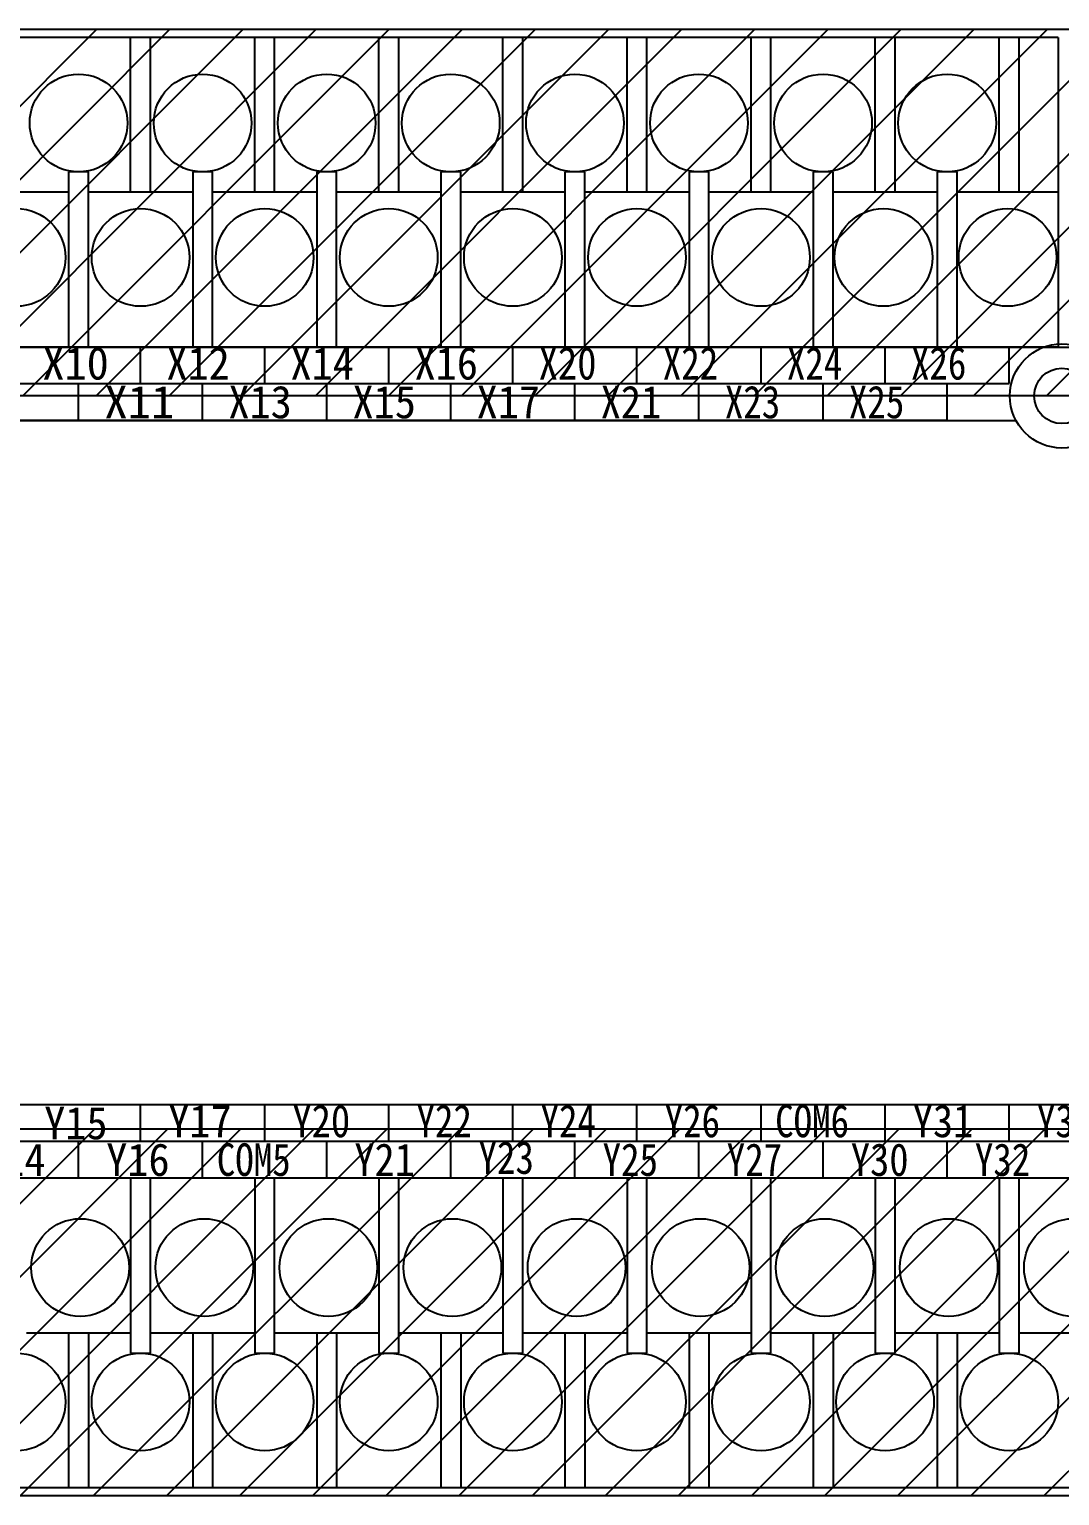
# Model space of a CAD drawing. Extents: x -21176 to 41123, y 80777 to 162275.
# Drawn here: x 40509.8 to 40560.4, y 81591 to 81663 of the extents above; entities that cross this region are included whole.
import ezdxf

# ---------------------------------------------------------------- set-up
doc = ezdxf.new("R2010")
doc.units = 0
doc.header["$MEASUREMENT"] = 0

# ---------------------------------------------------------------- blocks, each defined once
blk = doc.blocks.new('FX3U-128MT')
at = {"color": 7, "linetype": 'Continuous'}
for p, q in [((28.4, 36), (278.4, 36)), ((30, 36), (278.4, 36)), ((135.572, 35.602), (30.188, 35.602)), ((70.35, 18), (88.35, 36)), ((73.942, 18), (91.942, 36)), ((77.535, 18), (95.535, 36)), ((81.127, 18), (99.127, 36)), ((84.719, 18), (102.719, 36)), ((88.311, 18), (106.311, 36)), ((90.012, 28), (90.012, 35.6)), ((90.988, 28), (90.988, 35.6)), ((91.903, 18), (109.903, 36)), ((95.495, 18), (113.495, 36)), ((96.108, 28), (96.108, 35.6)), ((97.084, 28), (97.084, 35.6)), ((99.087, 18), (117.087, 36)), ((102.204, 28), (102.204, 35.6)), ((102.679, 18), (120.679, 36)), ((103.18, 28), (103.18, 35.6)), ((106.271, 18), (124.271, 36)), ((108.3, 28), (108.3, 35.6)), ((109.276, 28), (109.276, 35.6)), ((109.863, 18), (127.863, 36)), ((113.456, 18), (131.455, 36)), ((114.396, 28), (114.396, 35.6)), ((115.372, 28), (115.372, 35.6)), ((117.048, 18), (135.048, 36)), ((120.492, 28), (120.492, 35.6)), ((120.64, 18), (138.64, 36)), ((121.468, 28), (121.468, 35.6)), ((124.232, 18), (142.232, 36)), ((126.588, 28), (126.588, 35.6)), ((127.564, 28), (127.564, 35.6)), ((127.824, 18), (145.824, 36)), ((131.416, 18), (149.416, 36)), ((132.684, 28), (132.684, 35.6)), ((133.66, 28), (133.66, 35.6)), ((135.008, 18), (153.008, 36)), ((135.572, 35.602), (135.572, 20.402)), ((87.94, 29), (86.964, 29)), ((86.964, 29), (86.964, 20.4)), ((87.94, 20.4), (87.94, 29)), ((94.036, 29), (93.06, 29)), ((93.06, 29), (93.06, 20.4)), ((94.036, 20.4), (94.036, 29)), ((100.132, 29), (99.156, 29)), ((99.156, 29), (99.156, 20.4)), ((100.132, 20.4), (100.132, 29)), ((106.228, 29), (105.252, 29)), ((105.252, 29), (105.252, 20.4)), ((106.228, 20.4), (106.228, 29)), ((112.324, 29), (111.348, 29)), ((111.348, 29), (111.348, 20.4)), ((112.324, 20.4), (112.324, 29)), ((118.42, 29), (117.444, 29)), ((117.444, 29), (117.444, 20.4)), ((118.42, 20.4), (118.42, 29)), ((123.54, 29), (123.54, 20.4)), ((124.516, 29), (123.54, 29)), ((124.516, 20.4), (124.516, 29)), ((129.636, 29), (129.636, 20.4)), ((130.612, 29), (129.636, 29)), ((130.612, 20.4), (130.612, 29)), ((86.964, 28), (81.844, 28)), ((93.06, 28), (87.94, 28)), ((99.156, 28), (94.036, 28)), ((105.252, 28), (100.132, 28)), ((111.348, 28), (106.228, 28)), ((117.444, 28), (112.324, 28)), ((123.54, 28), (118.42, 28)), ((129.636, 28), (124.516, 28)), ((135.572, 28), (130.612, 28)), ((30, 20.4), (272, 20.4)), ((30.188, 20.402), (135.572, 20.402)), ((90.5, 18.602), (90.5, 20.402)), ((96.596, 18.602), (96.596, 20.402)), ((102.692, 18.602), (102.692, 20.402)), ((108.788, 18.602), (108.788, 20.402)), ((114.884, 18.602), (114.884, 20.402)), ((120.98, 18.602), (120.98, 20.402)), ((127.076, 18.602), (127.076, 20.402)), ((133.172, 18.602), (133.172, 20.402)), ((44.78, 18.602), (133.172, 18.602)), ((87.452, 16.802), (87.452, 18.602)), ((93.548, 16.802), (93.548, 18.602)), ((99.644, 16.802), (99.644, 18.602)), ((105.74, 16.802), (105.74, 18.602)), ((111.836, 16.802), (111.836, 18.602)), ((117.932, 16.802), (117.932, 18.602)), ((124.028, 16.802), (124.028, 18.602)), ((130.124, 16.802), (130.124, 18.602)), ((280, 18), (26.8, 18)), ((32.588, 16.802), (130.124, 16.802)), ((73.6, 16.8), (133.499, 16.8)), ((35.636, -16.8), (163.652, -16.8)), ((73.6, -16.8), (163.979, -16.8)), ((90.5, -18.6), (90.5, -16.8)), ((96.596, -18.6), (96.596, -16.8)), ((102.692, -18.6), (102.692, -16.8)), ((108.788, -18.6), (108.788, -16.8)), ((114.884, -18.6), (114.884, -16.8)), ((120.98, -18.6), (120.98, -16.8)), ((127.076, -18.6), (127.076, -16.8)), ((133.172, -18.6), (133.172, -16.8)), ((280, -18), (26.8, -18)), ((70.232, -36), (88.232, -18)), ((73.824, -36), (91.824, -18)), ((77.416, -36), (95.416, -18)), ((81.008, -36), (99.008, -18)), ((81.356, -18.6), (93.548, -18.6)), ((84.6, -36), (102.6, -18)), ((87.452, -20.4), (87.452, -18.6)), ((88.192, -36), (106.192, -18)), ((91.785, -36), (109.784, -18)), ((93.548, -20.4), (93.548, -18.6)), ((93.548, -18.6), (96.596, -18.6)), ((95.377, -36), (113.377, -18)), ((96.596, -18.6), (120.98, -18.6)), ((98.969, -36), (116.969, -18)), ((99.644, -20.4), (99.644, -18.6)), ((102.561, -36), (120.561, -18)), ((105.74, -20.4), (105.74, -18.6)), ((106.153, -36), (124.153, -18)), ((109.745, -36), (127.745, -18)), ((111.836, -20.4), (111.836, -18.6)), ((113.337, -36), (131.337, -18)), ((116.929, -36), (134.929, -18)), ((117.932, -20.4), (117.932, -18.6)), ((120.521, -36), (138.521, -18)), ((120.98, -18.6), (124.028, -18.6)), ((124.028, -18.6), (148.412, -18.6)), ((124.028, -20.4), (124.028, -18.6)), ((124.113, -36), (142.113, -18)), ((127.706, -36), (145.705, -18)), ((130.124, -20.4), (130.124, -18.6)), ((131.298, -36), (149.298, -18)), ((134.89, -36), (152.89, -18)), ((30, -20.4), (272, -20.4)), ((30.188, -20.4), (166.052, -20.4)), ((90.012, -20.4), (90.012, -29)), ((90.988, -29), (90.988, -20.4)), ((96.108, -20.4), (96.108, -29)), ((97.084, -29), (97.084, -20.4)), ((102.204, -20.4), (102.204, -29)), ((103.18, -29), (103.18, -20.4)), ((108.3, -20.4), (108.3, -29)), ((109.276, -29), (109.276, -20.4)), ((114.396, -20.4), (114.396, -29)), ((115.372, -29), (115.372, -20.4)), ((120.492, -20.4), (120.492, -29)), ((121.468, -29), (121.468, -20.4)), ((126.588, -20.4), (126.588, -29)), ((127.564, -29), (127.564, -20.4)), ((132.684, -20.4), (132.684, -29)), ((133.66, -29), (133.66, -20.4)), ((84.892, -28), (90.012, -28)), ((86.964, -28), (86.964, -35.6)), ((87.94, -28), (87.94, -35.6)), ((90.988, -28), (96.108, -28)), ((93.06, -28), (93.06, -35.6)), ((94.036, -28), (94.036, -35.6)), ((97.084, -28), (102.204, -28)), ((99.156, -28), (99.156, -35.6)), ((100.132, -28), (100.132, -35.6)), ((103.18, -28), (108.3, -28)), ((105.252, -28), (105.252, -35.6)), ((106.228, -28), (106.228, -35.6)), ((109.276, -28), (114.396, -28)), ((111.348, -28), (111.348, -35.6)), ((112.324, -28), (112.324, -35.6)), ((115.372, -28), (120.492, -28)), ((117.444, -28), (117.444, -35.6)), ((118.42, -28), (118.42, -35.6)), ((121.468, -28), (126.588, -28)), ((123.54, -28), (123.54, -35.6)), ((124.516, -28), (124.516, -35.6)), ((127.564, -28), (132.684, -28)), ((129.636, -28), (129.636, -35.6)), ((130.612, -28), (130.612, -35.6)), ((133.66, -28), (138.78, -28)), ((90.012, -29), (90.988, -29)), ((96.108, -29), (97.084, -29)), ((102.204, -29), (103.18, -29)), ((108.3, -29), (109.276, -29)), ((114.396, -29), (115.372, -29)), ((120.492, -29), (121.468, -29)), ((126.588, -29), (127.564, -29)), ((132.684, -29), (133.66, -29)), ((30.188, -35.6), (166.052, -35.6)), ((28.4, -36), (278.4, -36)), ((30, -36), (272, -36))]:
    blk.add_line(p, q, dxfattribs=at)
for centre, radius in [((87.452, 31.4), 2.4), ((93.548, 31.4), 2.4), ((99.644, 31.4), 2.4), ((105.74, 31.4), 2.4), ((111.836, 31.4), 2.4), ((117.932, 31.4), 2.4), ((124.028, 31.4), 2.4), ((130.124, 31.4), 2.4), ((84.404, 24.8), 2.4), ((90.5, 24.8), 2.4), ((96.596, 24.8), 2.4), ((102.692, 24.8), 2.4), ((108.788, 24.8), 2.4), ((114.884, 24.8), 2.4), ((120.98, 24.8), 2.4), ((126.996, 24.8), 2.4), ((133.092, 24.8), 2.4), ((135.76, 18), 2.56), ((135.76, 18), 1.36), ((87.532, -24.8), 2.4), ((93.628, -24.8), 2.4), ((99.724, -24.8), 2.4), ((105.82, -24.8), 2.4), ((111.916, -24.8), 2.4), ((118.012, -24.8), 2.4), ((124.108, -24.8), 2.4), ((130.204, -24.8), 2.4), ((136.3, -24.8), 2.4), ((84.404, -31.4), 2.4), ((90.5, -31.4), 2.4), ((96.596, -31.4), 2.4), ((102.692, -31.4), 2.4), ((108.788, -31.4), 2.4), ((114.884, -31.4), 2.4), ((120.98, -31.4), 2.4), ((127.076, -31.4), 2.4), ((133.172, -31.4), 2.4)]:
    blk.add_circle(centre, radius, dxfattribs=at)
blk.add_text('X10', height=1.6, dxfattribs=at).set_placement((85.674, 18.802))
for s, width, p in [('X12', 0.952381, (91.77, 18.802)), ('X14', 0.952381, (97.866, 18.802)), ('X16', 0.952381, (103.962, 18.802)), ('X20', 0.869565, (110.058, 18.802)), ('X22', 0.833333, (116.154, 18.802)), ('X24', 0.833333, (122.25, 18.802)), ('X26', 0.833333, (128.346, 18.802)), ('X11', 1.052632, (88.722, 16.902)), ('X13', 0.952381, (94.818, 16.902)), ('X15', 0.952381, (100.914, 16.902)), ('X17', 0.952381, (107.01, 16.902)), ('X21', 0.909091, (113.106, 16.902)), ('X23', 0.833333, (119.202, 16.902)), ('X25', 0.833333, (125.298, 16.902)), ('Y15', 0.952381, (85.766, -18.5)), ('Y17', 0.952381, (91.862, -18.4)), ('Y20', 0.869565, (97.958, -18.4)), ('Y22', 0.833333, (104.054, -18.4)), ('Y24', 0.833333, (110.15, -18.4)), ('Y26', 0.833333, (116.246, -18.4)), ('COM6', 0.833333, (121.676, -18.4)), ('Y31', 0.909091, (128.438, -18.4)), ('Y33', 0.833333, (134.534, -18.4)), ('Y14', 0.952381, (82.718, -20.3)), ('Y16', 0.952381, (88.814, -20.3)), ('COM5', 0.833333, (94.244, -20.3)), ('Y21', 0.909091, (101.006, -20.3)), ('Y23', 0.833333, (107.102, -20.2)), ('Y25', 0.833333, (113.198, -20.3)), ('Y27', 0.833333, (119.294, -20.3)), ('Y30', 0.869565, (125.39, -20.3)), ('Y32', 0.833333, (131.486, -20.3))]:
    blk.add_text(s, height=1.6, dxfattribs=dict(at, width=width)).set_placement(p)

msp = doc.modelspace()

# ---------------------------------------------------------------- block references
at = {"lineweight": 0}
msp.add_blockref('FX3U-128MT', (40424.767, 81627.019, 550.938), dxfattribs=at)

doc.saveas('drawing.dxf')
